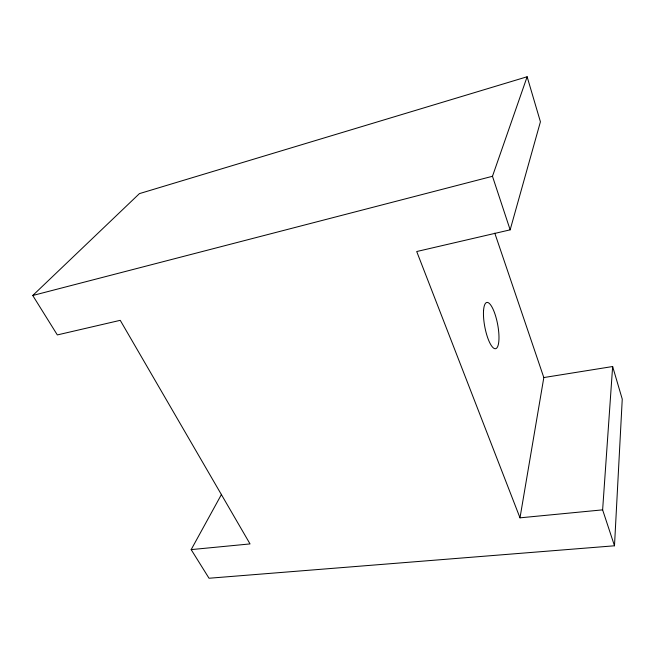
<?xml version="1.0" encoding="UTF-8"?>
<svg xmlns="http://www.w3.org/2000/svg" width="655" height="655" viewBox="0 0 655 655"><rect width="100%" height="100%" fill="white"/><g stroke="black" fill="none" stroke-linecap="round" stroke-linejoin="round"><path stroke-width="0.98" d="M614.488 545.787L622.25 399.116L612.638 366.53L543.822 377.558L519.996 517.835L602.625 509.86L614.488 545.787L209.027 578.242L191.17 549.611L221.546 494.296M602.625 509.86L612.638 366.53M519.996 517.835L416.711 251.528L510.155 229.84L540.424 121.789L527.136 76.758L139.409 193.626L32.75 295.495L57.329 334.926L120.242 320.328L250.038 543.92L191.17 549.611M510.155 229.84L492.47 176.285L527.136 76.758M32.75 295.495L492.47 176.285M494.795 233.164L543.822 377.558M483.554 310.486A23.531 6.534 79.3 0 0 493.944 348.329A23.531 6.534 79.3 0 0 496.154 317.921A23.531 6.534 79.3 0 0 483.554 310.486"/></g></svg>
